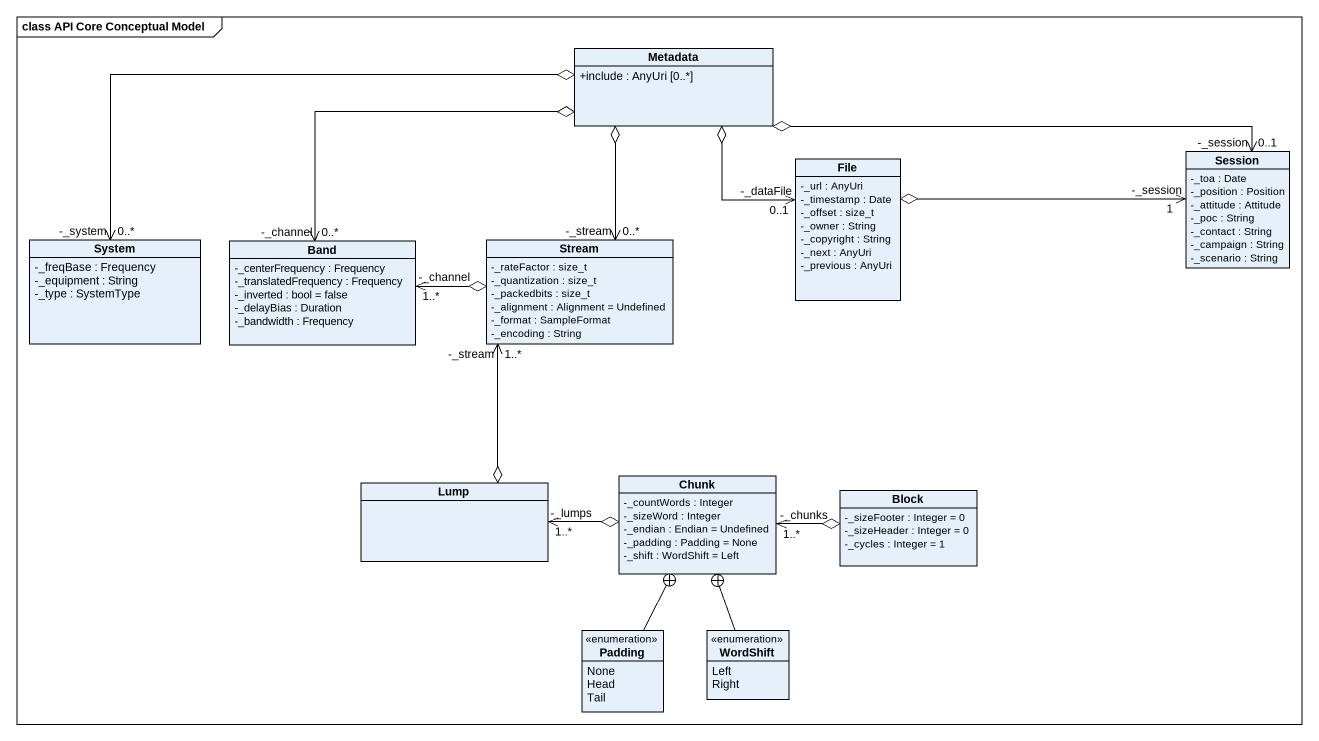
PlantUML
@startuml
mainframe class API Core Conceptual Model
hide circle
hide empty members
skinparam classAttributeIconSize 0
class Metadata {
  +include : AnyUri [0..*]
}
class "File" as File_ {
  -_url : AnyUri
  -_timestamp : Date
  -_offset : size_t
  -_owner : String
  -_copyright : String
  -_next : AnyUri
  -_previous : AnyUri
}
class Session {
  -_toa : Date
  -_position : Position
  -_attitude : Attitude
  -_poc : String
  -_contact : String
  -_campaign : String
  -_scenario : String
}
class System {
  -_freqBase : Frequency
  -_equipment : String
  -_type : SystemType
}
class Band {
  -_centerFrequency : Frequency
  -_translatedFrequency : Frequency
  -_inverted : bool = false
  -_delayBias : Duration
  -_bandwidth : Frequency
}
class Stream {
  -_rateFactor : size_t
  -_quantization : size_t
  -_packedbits : size_t
  -_alignment : Alignment = Undefined
  -_format : SampleFormat
  -_encoding : String
}
class Lump
class Chunk {
  -_countWords : Integer
  -_sizeWord : Integer
  -_endian : Endian = Undefined
  -_padding : Padding = None
  -_shift : WordShift = Left
}
class Block {
  -_sizeFooter : Integer = 0
  -_sizeHeader : Integer = 0
  -_cycles : Integer = 1
}
enum Padding {
  None
  Head
  Tail
}
enum WordShift {
  Left
  Right
}
Metadata o--> "-_dataFile\n0..1" File_
Metadata o-right-> "-_session\n0..1" Session
Metadata o-left-> "0..*\n-_system" System
Metadata o-left-> "-_channel\n0..*" Band
Metadata o--> "-_stream\n0..*" Stream
File_ o-right-> "-_session\n1" Session
Band "-_channel\n1..*" <-right-o Stream
Lump o-up-> "-_stream\n1..*" Stream
Chunk o-left-> "-_lumps\n1..*" Lump
Block o-left-> "-_chunks\n1..*" Chunk
Padding -up-+ Chunk
WordShift -up-+ Chunk
@enduml
